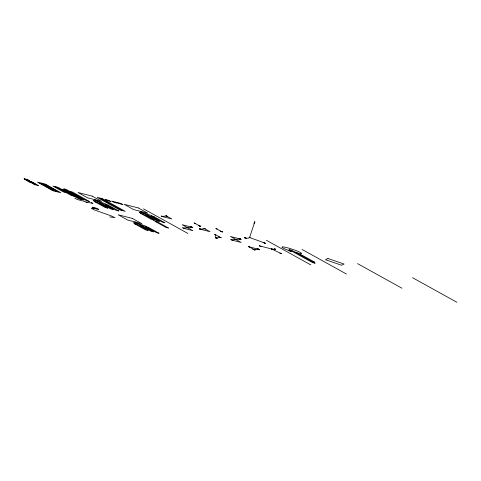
<?xml version="1.0" encoding="UTF-8"?>
<svg xmlns="http://www.w3.org/2000/svg" width="481" height="481" viewBox="0 0 481 481"><rect width="100%" height="100%" fill="white"/><g stroke="black" fill="none" stroke-linecap="round" stroke-linejoin="round"><path stroke-width="0.72" d="M254.671 223.166L254.798 221.753L253.968 223.238M263.81 242.502L264.857 243.043L249.609 237.536C247.829 236.989 251.395 237.987 249.561 237.602L254.798 221.753M198.322 225.529L200.511 226.088M220.124 231.108L222.306 231.668M220.947 237.416L216.059 237.975L215.278 237.5M254.852 249.699L252.669 249.14M261.165 246.47L259.301 245.827L259.716 245.761M245.725 238.173C242.31 237.073 248.412 239.207 249.609 237.536M166.991 216.197L165.819 215.765L167.015 216.161M162.494 216.648L161.321 216.216L162.524 216.612M194.138 222.998L195.352 223.4M195.328 223.437L194.15 223.052M199.501 226.01L200.727 226.377M200.715 226.413L199.525 226.034M191.408 227.008L192.622 227.405L191.42 227.062M186.911 227.459L188.125 227.862L186.911 227.501M204.052 228.493L205.273 228.896L204.052 228.541M199.561 228.95L200.775 229.347L199.573 229.004M215.933 228.577L217.147 228.974L215.951 228.631M222.517 231.992L221.296 231.589L222.523 231.956M215.765 234.758L214.592 234.325L215.789 234.728M219.949 237.307L221.17 237.704L219.943 237.337M245.701 238.209L244.33 237.518M239.7 238.804L240.915 239.201M235.203 239.255L236.418 239.658L235.191 239.291M240.891 239.237L239.7 238.847M265.446 243.26L264.243 242.863L265.47 243.224M248.479 246.615L249.693 247.012L248.491 246.669M258.351 249.14L259.566 249.537M259.554 249.573L258.339 249.176M255.044 250.024L253.842 249.627L255.068 249.988M272.12 249.188L271.392 248.833L272.132 249.164M258.267 249.356L259.734 249.825M259.301 245.827L271.753 249.014L275.643 249.326M274.898 248.996L275.661 249.513M275.613 249.35L274.879 249.02M281.355 253.697L280.621 253.379L281.373 253.673M95.31 208.309L91.294 208.303L93.843 209.734L110.943 215.771L115.007 217.652L109.776 216.919M163.516 216.823L161.129 215.963M245.112 237.993L246.717 238.378M190.404 226.834L192.791 227.699M201.767 229.551L199.381 228.691M238.696 238.63L241.083 239.496M184.62 228.517L182.233 227.657M232.918 240.314L230.531 239.454M217.665 238.366L216.059 237.975L215.175 234.542L220.557 237.524L218.765 236.856M257.347 248.966L258.952 249.356L254.455 249.807L249.08 246.831L258.952 249.356L257.076 248.701M39.43 183.213L43.037 184.133M43.464 184.247L47.072 185.167M61.646 189.304L67.057 190.686M69.769 191.378L72.475 192.075L89.478 201.497L86.772 200.805L66.45 189.544L63.745 188.847L84.067 200.108L78.65 198.725L58.327 187.464L52.91 186.075L63.576 191.985L66.282 192.683M41.396 184.301L44.998 185.221M45.43 185.335L49.032 186.255M43.356 185.389L46.964 186.309M47.391 186.424L50.998 187.343M45.322 186.478L48.93 187.398M49.357 187.512L52.964 188.432M47.282 187.566L50.89 188.486M51.317 188.6L54.924 189.52M74.411 194.757L77.116 195.454M49.248 188.654L52.856 189.574M53.283 189.688L56.89 190.608M295.039 252.11L297.745 252.802L314.748 262.223L312.043 261.532M51.214 189.742L54.816 190.662M55.249 190.777L58.85 191.697M288.901 250.739L291.167 251.316L289.935 250.631M74.038 196.17L71.326 195.478L55.616 186.772M263.107 242.574L264.857 243.043M274.218 248.809L275.258 249.176M279.87 253.096L280.988 253.523L280.417 253.12M271.753 249.014L280.988 253.523M87.115 202.609L84.656 201.455L77.375 199.519L74.82 198.22M412.512 277.681L456.95 302.308M357.539 263.612L401.978 288.239M302.014 249.405L346.452 274.032M266.39 240.29L310.828 264.917M216.534 228.794L221.909 231.776M194.739 223.214L200.114 226.196M143.488 208.838L187.927 233.459M152.754 216.438C152.784 215.314 132.317 209.482 141.817 213.642M140.692 211.387L147.288 215.043M152.627 219.631L156.397 221.723M99.856 198.094L122.541 210.666M106.656 204.641C106.668 203.511 86.309 197.715 95.719 201.846M146.927 226.96C146.891 225.811 126.665 220.051 135.991 224.164M94.595 199.591L101.184 203.247M134.866 221.909L141.456 225.559M91.071 202.375L92.911 203.445L85.961 201.972M64.352 189.995L81.355 199.417M29.618 180.7L27.657 179.611L24.05 178.691L31.776 181.896L28.169 180.97L26.202 179.882M291.167 251.316A10.299 1.166 18.2 0 1 282.167 246.903A10.299 1.166 18.2 0 1 295.418 250.33A10.299 1.166 18.2 0 1 300.054 253.613M26.653 180.279A3.83 0.433 18.2 0 1 24.603 179.082M28.884 181.565A3.83 0.433 18.2 0 1 26.834 180.375M31.109 182.84A3.83 0.433 18.2 0 1 29.058 181.65M327.994 258.507L325.457 259.704L341.564 265.241L344.095 264.045L327.994 258.507M166.402 215.981L161.911 216.432L171.783 218.957L166.402 215.981M192.009 227.224L183.014 228.126L192.887 230.658L182.137 224.699L192.009 227.224M204.659 228.709L200.162 229.166L210.035 231.692L204.659 228.709M240.302 239.021L231.307 239.923L241.179 242.454L230.429 236.496L240.302 239.021M215.47 237.758L216.66 238.191L215.47 237.758M41.071 183.045L37.464 182.125L53.175 190.831L56.782 191.751L41.071 183.045M45.106 184.079L41.498 183.159L57.209 191.865L60.816 192.785L45.106 184.079M92.124 196.11L77.976 192.49L87.518 197.781L101.671 201.401L92.124 196.11M102.567 198.785L97.15 197.396L119.835 209.969L125.252 211.357L102.567 198.785M108.802 200.379L105.201 199.459L107.161 200.547L110.768 201.467L108.802 200.379M115.296 202.044L111.688 201.118L113.648 202.206L117.256 203.132L115.296 202.044M120.845 203.463L117.238 202.537L119.204 203.625L122.811 204.551L120.845 203.463M138.227 207.912L124.074 204.287L133.622 209.578L147.769 213.197L138.227 207.912M31.962 182.004L28.361 181.078L30.321 182.167L33.929 183.093L31.962 182.004M34.211 183.249L30.604 182.323L32.57 183.411L36.177 184.337L34.211 183.249M36.526 184.53L32.918 183.61L34.885 184.698L38.492 185.618L36.526 184.53M291.72 250.27L289.015 249.579L312.422 262.548L315.133 263.245L291.72 250.27M97.072 202.188L94.36 201.497L105.177 207.491L107.882 208.183L97.072 202.188M102.543 203.589L99.832 202.898L110.648 208.892L113.354 209.584L102.543 203.589M108.009 204.99L105.303 204.299L116.113 210.287L118.825 210.985L108.009 204.99M143.17 213.991L140.464 213.293L151.274 219.288L153.98 219.979L143.17 213.991M148.641 215.386L145.929 214.694L156.746 220.689L159.451 221.38L148.641 215.386M154.112 216.787L151.401 216.095L162.211 222.084L164.923 222.781L154.112 216.787M157.75 222.072L155.044 221.374L165.855 227.369L168.566 228.06L157.75 222.072M132.395 218.428L118.248 214.809L127.79 220.1L141.943 223.719L132.395 218.428M137.344 224.507L134.632 223.815L145.448 229.81L148.154 230.501L137.344 224.507M142.815 225.908L140.103 225.216L150.92 231.205L153.625 231.902L142.815 225.908M148.28 227.309L145.575 226.617L156.385 232.606L159.097 233.297L148.28 227.309M93.759 208.111A3.403 0.385 18.2 0 0 98.713 209.385A3.403 0.385 18.2 0 0 93.969 207.473A3.403 0.385 18.2 0 0 93.759 208.111"/></g></svg>
